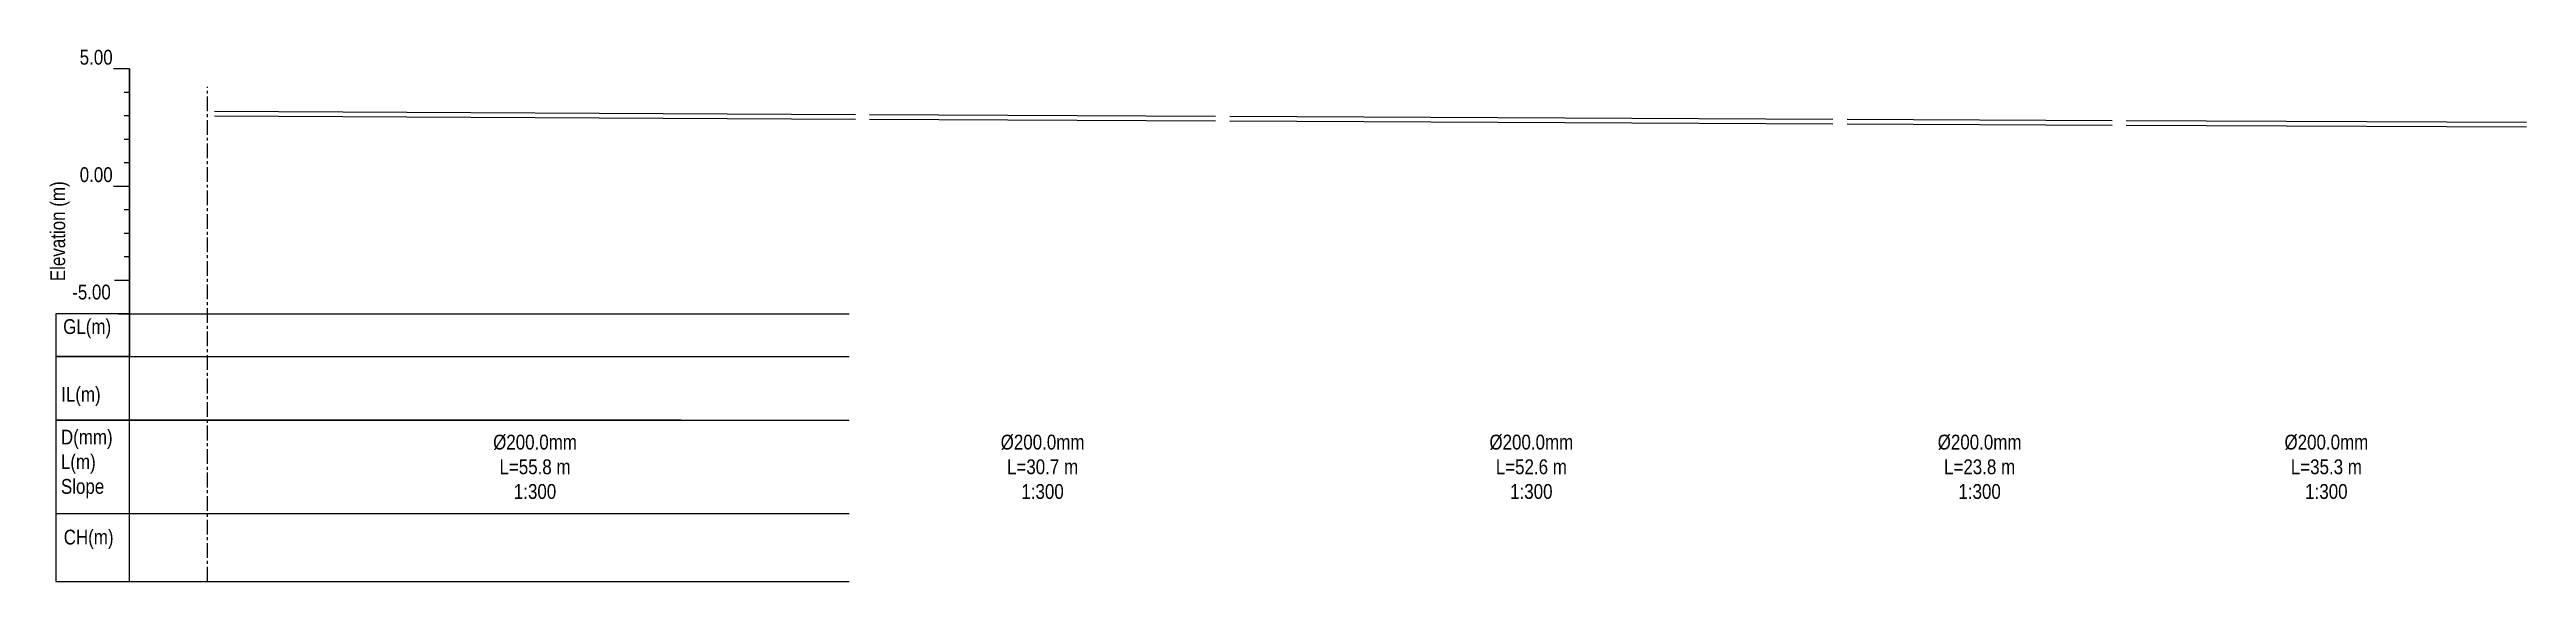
# Model space of a CAD drawing. Header units: inches. Extents: x -13 to 198, y -34 to 12.
import ezdxf

# ---------------------------------------------------------------- set-up
doc = ezdxf.new("R2010")
doc.units = ezdxf.units.IN
doc.header["$MEASUREMENT"] = 0
doc.linetypes.add('CENTER', pattern=[2, 1.25, -0.25, 0.25, -0.25])
doc.layers.add('PDF_PDF2_Geometry', color=253, linetype='Continuous', lineweight=9, true_color=0xababab)
doc.layers.add('PDF_Text', color=7, linetype='Continuous')
doc.layers.add('SM_PP_GRID', color=8, linetype='CENTER', lineweight=5)
doc.layers.add('SM_PP_GRIDTEXT', color=7, linetype='Continuous', lineweight=5)
doc.styles.add('ALL', font='swissc.ttf')

msp = doc.modelspace()

# ---------------------------------------------------------------- linework, layer by layer
for p, q in [((55.2, 6.1), (0.6, 6.38)), ((55.2, 5.7), (0.6, 5.98)), ((85.9, 5.94), (56.4, 6.1)), ((85.9, 5.54), (56.4, 5.7)), ((138.5, 5.68), (87.1, 5.94)), ((138.5, 5.28), (87.1, 5.54)), ((162.3, 5.58), (139.7, 5.68)), ((162.3, 5.18), (139.7, 5.28)), ((197.6, 5.44), (163.5, 5.58)), ((197.6, 5.04), (163.5, 5.18))]:
    msp.add_line(p, q)
at = {"layer": 'PDF_PDF2_Geometry'}
msp.add_line((-6.65, -9), (-6.65, 10), dxfattribs=at)
msp.add_line((-6.65, -9), (-6.65, 10), dxfattribs=at)
at = {"layer": 'SM_PP_GRID'}
msp.add_lwpolyline([(0, -33.61), (0, 8.48)], dxfattribs=at)
msp.add_lwpolyline([(0, -33.61), (0, 8.48)], dxfattribs=at)
at = {"layer": 'SM_PP_GRIDTEXT'}
for p, q in [((-6.65, 10), (-8.03, 10)), ((-6.65, 10), (-8.03, 10)), ((-6.65, 10), (-6.65, -14.49)), ((-6.65, 10), (-6.65, -14.49)), ((-6.65, 8), (-7.1, 8)), ((-6.65, 8), (-7.1, 8)), ((-6.65, 6), (-7.1, 6)), ((-6.65, 6), (-7.1, 6)), ((-6.65, 4), (-7.1, 4)), ((-6.65, 4), (-7.1, 4)), ((-6.65, 0), (-8.02, 0)), ((-6.65, 0), (-8.02, 0)), ((-6.65, 2), (-7.1, 2)), ((-6.65, 2), (-7.1, 2)), ((-6.65, -2), (-7.1, -2)), ((-6.65, -2), (-7.1, -2)), ((-6.65, -4), (-7.1, -4)), ((-6.65, -4), (-7.1, -4)), ((-6.65, -6), (-7.1, -6)), ((-6.65, -6), (-7.1, -6)), ((-6.65, -8), (-7.94, -8)), ((-6.65, -8), (-7.94, -8)), ((-6.65, -33.61), (-6.65, -9)), ((-6.65, -33.61), (-6.65, -9)), ((-6.65, -10.85), (-12.92, -10.85)), ((-12.92, -10.85), (-12.92, -14.49)), ((-6.65, -10.85), (-12.92, -10.85)), ((-12.92, -10.85), (-12.92, -14.49)), ((-7.63, -10.85), (-6.65, -10.85)), ((-7.63, -10.85), (-6.65, -10.85)), ((-12.92, -14.49), (-6.65, -14.49)), ((-6.65, -14.49), (-12.92, -14.49)), ((-12.92, -14.49), (-12.92, -19.88)), ((-12.92, -14.49), (-6.65, -14.49)), ((-6.65, -14.49), (-12.92, -14.49)), ((-12.92, -14.49), (-12.92, -19.88)), ((-12.92, -19.88), (-6.65, -19.88)), ((40.35, -19.88), (-12.92, -19.88)), ((-12.92, -19.88), (-12.92, -25.39)), ((-12.92, -19.88), (-6.65, -19.88)), ((40.35, -19.88), (-12.92, -19.88)), ((-12.92, -19.88), (-12.92, -25.39)), ((-12.92, -25.39), (-12.92, -33.61)), ((-12.92, -25.39), (-12.92, -33.61)), ((-12.92, -33.61), (54.66, -33.61)), ((-12.92, -33.61), (54.66, -33.61))]:
    msp.add_line(p, q, dxfattribs=at)
for points in [[(-6.65, -10.85), (54.66, -10.85)], [(-6.65, -10.85), (54.66, -10.85)], [(-6.65, -14.49), (54.66, -14.49)], [(-6.65, -14.49), (54.66, -14.49)], [(-6.65, -19.88), (54.66, -19.88)], [(-6.65, -19.88), (54.66, -19.88)], [(-12.92, -27.83), (54.66, -27.83)], [(-12.92, -27.83), (54.66, -27.83)]]:
    msp.add_lwpolyline(points, dxfattribs=at)

# ---------------------------------------------------------------- texts
at = {"layer": 'PDF_Text', "char_height": 1.26, "attachment_point": 7, "style": 'ALL'}
for s, insert in [('5.00', (-10.9, 10.34)), ('5.00', (-10.9, 10.34)), ('0.00', (-10.9, 0.35)), ('0.00', (-10.9, 0.35)), ('-5.00', (-11.54, -9.64)), ('-5.00', (-11.54, -9.64)), ('GL(m)', (-12.31, -12.94)), ('GL(m)', (-12.31, -12.94)), ('IL(m)', (-12.48, -18.7)), ('IL(m)', (-12.48, -18.7)), ('CH(m)', (-12.26, -30.85)), ('CH(m)', (-12.26, -30.85))]:
    msp.add_mtext(s, dxfattribs=dict(at, insert=insert))
at = {"layer": 'PDF_Text', "insert": (-11.76, -8.07), "char_height": 1.26, "attachment_point": 7, "rotation": 90, "style": 'ALL'}
msp.add_mtext('Elevation (m)', dxfattribs=at)
msp.add_mtext('Elevation (m)', dxfattribs=at)
at = {"layer": 'PDF_Text', "insert": (-12.5, -26.54), "char_height": 1.26, "width": 12.5671, "attachment_point": 7, "style": 'ALL'}
msp.add_mtext('D(mm)\\P\\pxt2;L(m)\\P\\ptz;Slope', dxfattribs=at)
msp.add_mtext('D(mm)\\P\\pxt2;L(m)\\P\\ptz;Slope', dxfattribs=at)
at = {"layer": 'text', "color": 7, "char_height": 1.26, "attachment_point": 2, "style": 'ALL'}
for s, insert in [('Ø200.0mm\\PL=55.8 m\\P1:300', (27.9, -21.13)), ('Ø200.0mm\\PL=30.7 m\\P1:300', (71.15, -21.13)), ('Ø200.0mm\\PL=52.6 m\\P1:300', (112.8, -21.13)), ('Ø200.0mm\\PL=23.8 m\\P1:300', (151, -21.13)), ('Ø200.0mm\\PL=35.3 m\\P1:300', (180.55, -21.13))]:
    msp.add_mtext(s, dxfattribs=dict(at, insert=insert))

doc.saveas('drawing.dxf')
